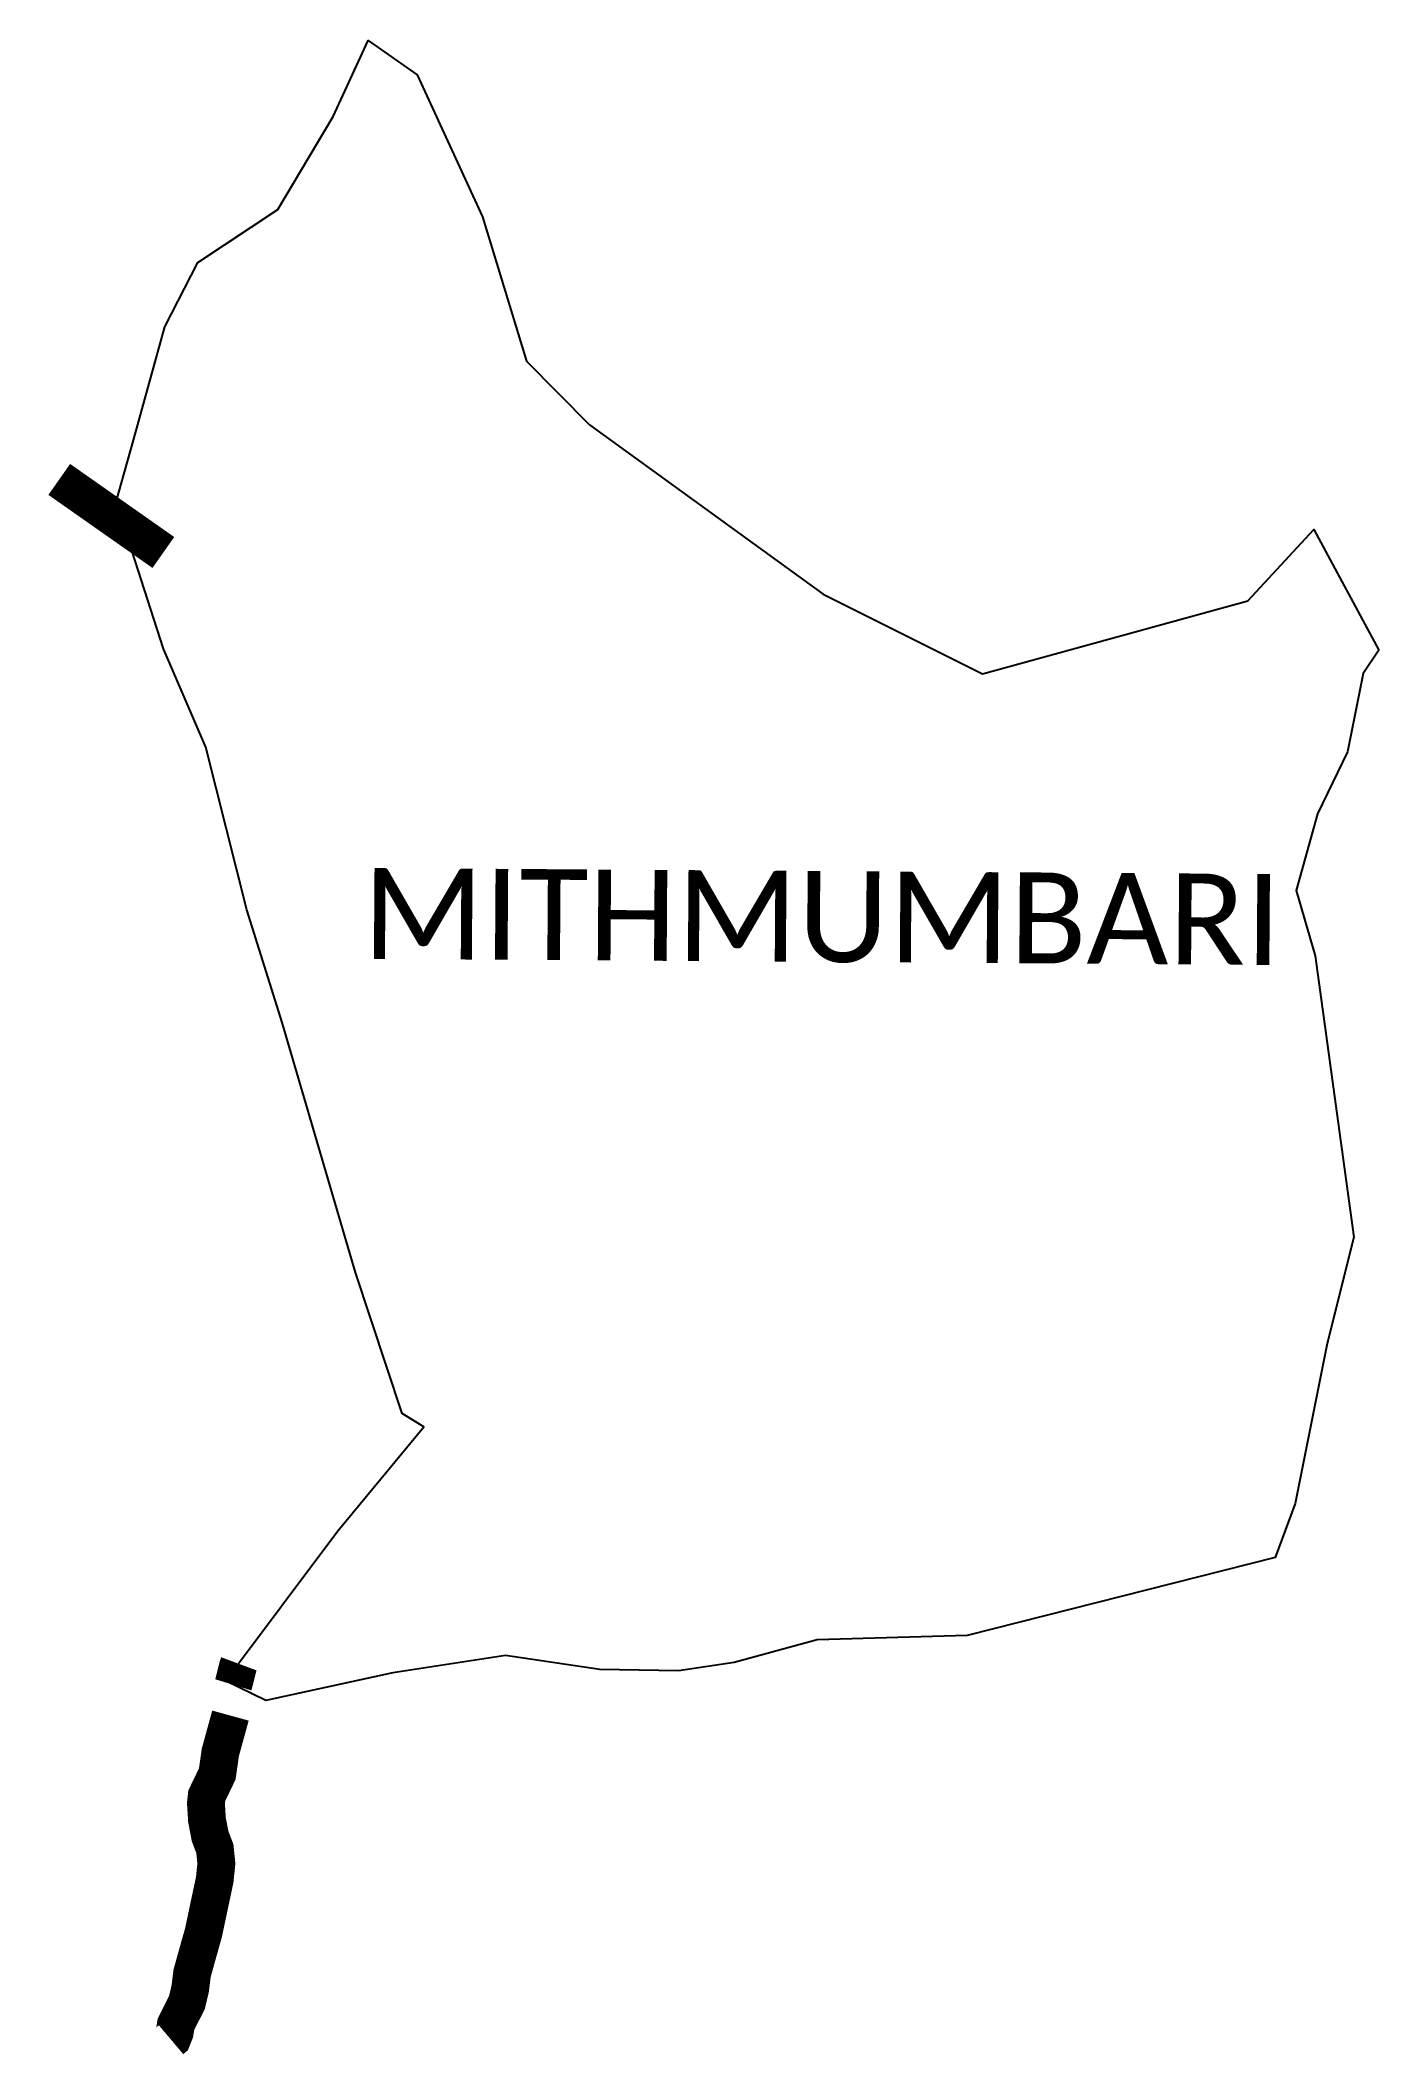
# Model space of a CAD drawing. Header units: metres. Extents: x 327556 to 329326, y 1807096 to 1809764.
import ezdxf

# ---------------------------------------------------------------- set-up
doc = ezdxf.new("R2010")
doc.units = ezdxf.units.M
doc.header["$MEASUREMENT"] = 0
for name, color, linetype in [('UNPROTECTED', 130, 'Continuous'), ('UNPROTECTED DUE TO CREEK', 150, 'Continuous'), ('VILLAGE BOUNDRY', 3, 'Continuous'), ('VILLAGE NAME', 250, 'Continuous')]:
    doc.layers.add(name, color=color, linetype=linetype)
doc.styles.get("Standard").update_dxf_attribs({"font": 'arial.ttf'})

msp = doc.modelspace()

# ---------------------------------------------------------------- linework, layer by layer
at = {"layer": 'UNPROTECTED', "const_width": 50, "flags": 128}
for points in [[(327818.9, 1807618.2), (327817.6, 1807614.7), (327812.6, 1807594.4), (327811.4, 1807590.5)], [(327807.7, 1807549.8), (327794.4, 1807501.4), (327790.3, 1807472.8), (327783.8, 1807459.2), (327776.4, 1807444), (327775.3, 1807433.8), (327776.7, 1807411.7), (327780.8, 1807390.4), (327787.1, 1807373.8), (327789.1, 1807354.2), (327786.9, 1807332.8), (327779.8, 1807299.5), (327772, 1807262.6), (327762.8, 1807230.1), (327757, 1807209.2), (327754.5, 1807188.8), (327750.2, 1807170.8), (327741.7, 1807153.9), (327735.6, 1807141.7), (327734, 1807131.2), (327730.5, 1807122.5), (327729.2, 1807121.4)]]:
    msp.add_lwpolyline(points, dxfattribs=at)
at = {"layer": 'UNPROTECTED DUE TO CREEK', "const_width": 50, "flags": 128}
msp.add_lwpolyline([(327581.4, 1809183.6), (327719, 1809087)], dxfattribs=at)
at = {"layer": 'VILLAGE BOUNDRY'}
msp.add_polyline3d([(329325.6, 1808957.7, 0), (329305.1, 1808927, 0), (329284.5, 1808823.5, 0), (329244.7, 1808741.5, 0), (329216.7, 1808640.1, 0), (329241.6, 1808553.8, 0), (329292.9, 1808182.3, 0), (329257.7, 1808041.6, 0), (329215.4, 1807830.2, 0), (329188.9, 1807758.9, 0), (328781.6, 1807655.6, 0), (328583.3, 1807650.1, 0), (328473.8, 1807619.9, 0), (328400, 1807609.1, 0), (328296.1, 1807610.7, 0), (328171.4, 1807629.4, 0), (328022.3, 1807606.5, 0), (327854.5, 1807569.7, 0), (327801, 1807595.6, 0), (327949.5, 1807793.8, 0), (328063.5, 1807931.6, 0), (328034.6, 1807949.2, 0), (327972.8, 1808135.3, 0), (327875.9, 1808465.8, 0), (327829.2, 1808614.9, 0), (327775, 1808829.8, 0), (327719.2, 1808959.7, 0), (327656.8, 1809153.9, 0), (327679.4, 1809235.6, 0), (327720.9, 1809385.1, 0), (327764.7, 1809470.3, 0), (327870.5, 1809540.1, 0), (327943.3, 1809663.3, 0), (327989.6, 1809763.8, 0), (328054.7, 1809718.3, 0), (328140.7, 1809530.5, 0), (328199.2, 1809339.9, 0), (328282.3, 1809255.5, 0), (328591.1, 1809031.7, 0), (328801.9, 1808926.6, 0), (329152.7, 1809022.9, 0), (329240.1, 1809117.3, 0)], close=True, dxfattribs=at)

# ---------------------------------------------------------------- texts
at = {"layer": 'VILLAGE NAME', "insert": (327982.9, 1808670.1), "char_height": 120.11, "attachment_point": 1, "rotation": 359.6139}
msp.add_mtext_dynamic_manual_height_columns('{\\fCalibri|b0|i0|c0|p34;MITHMUMBARI}', width=1185.224, gutter_width=600.6, heights=[0], dxfattribs=at)

doc.saveas('drawing.dxf')
